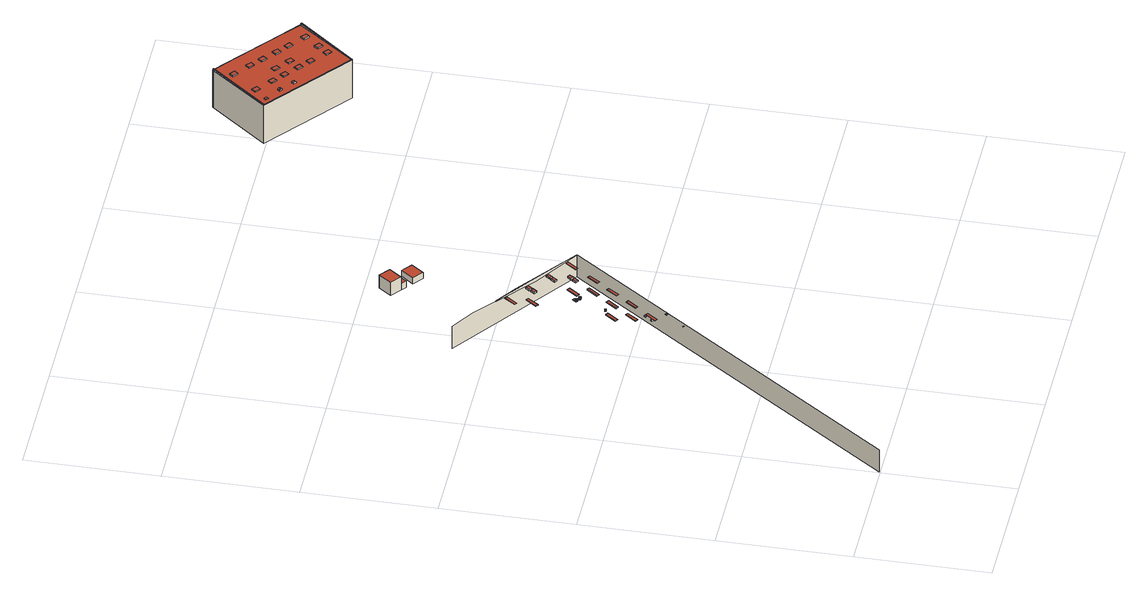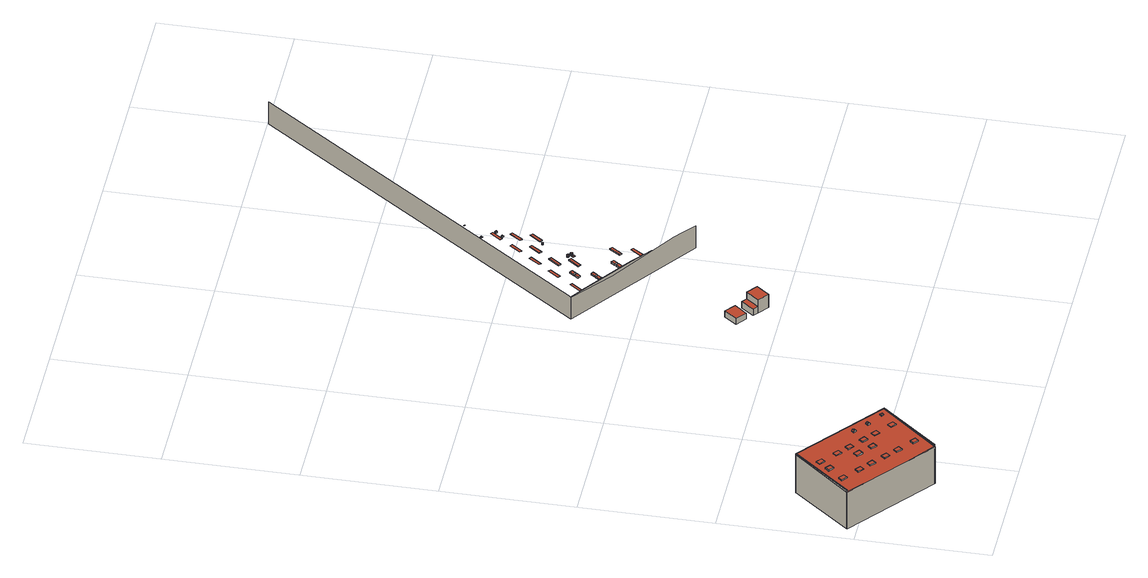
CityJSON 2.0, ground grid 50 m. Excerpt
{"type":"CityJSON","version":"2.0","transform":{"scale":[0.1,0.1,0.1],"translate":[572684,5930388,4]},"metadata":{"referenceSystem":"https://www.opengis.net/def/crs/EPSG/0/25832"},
"CityObjects":{
"building1":{"type":"Building","attributes":{"Grundfläche 2D":"14176.517365","Grundhöhe NN":"4.677"},"children":["building1-1","building1-2","building1-3","building1-4","building1-5","building1-6","building1-7","building1-8","building1-9","building1-10","building1-11","building1-12","building1-13","building1-14","building1-15","building1-16","building1-17","building1-18","building1-19","building1-20","building1-21","building1-22","building1-23","building1-24","building1-25","building1-26","building1-27"],"geometry":[{"type":"MultiSurface","lod":"3","boundaries":[[[0,1,2,3,4,5]],[[6,7,8,9,10,0,5,11]]],"semantics":{"surfaces":[{"type":"WallSurface"}],"values":[0,0]}}]},
"building1-1":{"type":"BuildingInstallation","parents":["building1"],"geometry":[{"type":"MultiSurface","lod":"3","boundaries":[[[12,13,14,15]],[[12,15,16,17]],[[14,13,18,19]],[[16,15,14,19]],[[13,12,17,18]]],"semantics":{"surfaces":[{"type":"RoofSurface"},{"type":"WallSurface"}],"values":[0,1,1,1,1]}}]},
"building1-2":{"type":"BuildingInstallation","parents":["building1"],"geometry":[{"type":"MultiSurface","lod":"3","boundaries":[[[20,21,22,23]],[[23,22,24,25]],[[20,23,25,26]],[[21,20,26,27]],[[22,21,27,24]]],"semantics":{"surfaces":[{"type":"RoofSurface"},{"type":"WallSurface"}],"values":[0,1,1,1,1]}}]},
"building1-3":{"type":"BuildingInstallation","parents":["building1"],"geometry":[{"type":"MultiSurface","lod":"3","boundaries":[[[28,29,30,31]],[[32,29,28]],[[32,33,30,29]],[[33,31,30]]],"semantics":{"surfaces":[{"type":"RoofSurface"},{"type":"WallSurface"}],"values":[0,1,1,1]}}]},
"building1-4":{"type":"BuildingInstallation","parents":["building1"],"geometry":[{"type":"MultiSurface","lod":"3","boundaries":[[[34,35,36,37]],[[37,36,38,39]],[[34,37,39,40]],[[35,34,40,41]],[[36,35,41,38]]],"semantics":{"surfaces":[{"type":"RoofSurface"},{"type":"WallSurface"}],"values":[0,1,1,1,1]}}]},
"building1-5":{"type":"BuildingInstallation","parents":["building1"],"geometry":[{"type":"MultiSurface","lod":"3","boundaries":[[[42,43,44,45]],[[45,44,46,47]],[[42,45,47,48]],[[43,42,48,49]],[[44,43,49,46]]],"semantics":{"surfaces":[{"type":"RoofSurface"},{"type":"WallSurface"}],"values":[0,1,1,1,1]}}]},
"building1-6":{"type":"BuildingInstallation","parents":["building1"],"geometry":[{"type":"MultiSurface","lod":"3","boundaries":[[[50,51,52,53]],[[53,52,54,55]],[[50,53,55,56]],[[51,50,56,57]],[[52,51,57,54]]],"semantics":{"surfaces":[{"type":"RoofSurface"},{"type":"WallSurface"}],"values":[0,1,1,1,1]}}]},
"building1-7":{"type":"BuildingInstallation","parents":["building1"],"geometry":[{"type":"MultiSurface","lod":"3","boundaries":[[[58,59,60,61]],[[61,60,62,63]],[[58,61,63,64]],[[59,58,64,65]],[[60,59,65,62]]],"semantics":{"surfaces":[{"type":"RoofSurface"},{"type":"WallSurface"}],"values":[0,1,1,1,1]}}]},
"building1-8":{"type":"BuildingInstallation","parents":["building1"],"geometry":[{"type":"MultiSurface","lod":"3","boundaries":[[[66,67,68,69,70,71,72,73,74,75,76,77,78,79,80,81,82,83,84]],[[85,86,68,67]],[[87,85,67,66]],[[86,88,69,68]],[[88,89,70,69]],[[89,90,71,70]],[[90,91,72,71]],[[91,92,73,72]],[[92,93,74,73]],[[93,94,75,74]],[[94,95,76,75]],[[95,96,77,76]],[[96,97,78,77]],[[97,98,79,78]],[[98,99,80,79]],[[99,100,81,80]],[[100,101,82,81]],[[101,102,83,82]],[[102,103,84,83]],[[103,87,66,84]]],"semantics":{"surfaces":[{"type":"RoofSurface"},{"type":"WallSurface"}],"values":[0,1,1,1,1,1,1,1,1,1,1,1,1,1,1,1,1,1,1,1]}}]},
"building1-9":{"type":"BuildingInstallation","parents":["building1"],"geometry":[{"type":"MultiSurface","lod":"3","boundaries":[[[104,105,106,107]],[[107,106,108,109]],[[109,110,104,107]],[[105,104,110,111]],[[111,108,106,105]]],"semantics":{"surfaces":[{"type":"RoofSurface"},{"type":"WallSurface"}],"values":[0,1,1,1,1]}}]},
"building1-10":{"type":"BuildingInstallation","parents":["building1"],"geometry":[{"type":"MultiSurface","lod":"3","boundaries":[[[112,113,114,115]],[[115,114,116,117]],[[112,115,117,118]],[[113,112,118,119]],[[114,113,119,116]]],"semantics":{"surfaces":[{"type":"RoofSurface"},{"type":"WallSurface"}],"values":[0,1,1,1,1]}}]},
"building1-11":{"type":"BuildingInstallation","parents":["building1"],"geometry":[{"type":"MultiSurface","lod":"3","boundaries":[[[120,121,122,123,124,125,126,127,128,129,130,131,132,133,134,135,136,137,138,139,140,141,142,143,144]],[[122,121,145,146]],[[120,144,147,148]],[[120,148,149]],[[121,120,149,145]],[[123,122,146,150]],[[124,123,150,151]],[[125,124,151,152]],[[126,125,152,153]],[[127,126,153,154]],[[128,127,154,155]],[[129,128,155,156]],[[130,129,156,157]],[[131,130,157,158]],[[132,131,158,159]],[[133,132,159,160]],[[134,133,160,161]],[[135,134,161,162]],[[136,135,162,163]],[[137,136,163,164]],[[138,137,164,165]],[[139,138,165,166]],[[140,139,166,167]],[[141,140,167,168]],[[142,141,168,169]],[[143,142,169,170]],[[144,143,170,147]]],"semantics":{"surfaces":[{"type":"RoofSurface"},{"type":"WallSurface"}],"values":[0,1,1,1,1,1,1,1,1,1,1,1,1,1,1,1,1,1,1,1,1,1,1,1,1,1,1]}}]},
"building1-12":{"type":"BuildingInstallation","parents":["building1"],"geometry":[{"type":"MultiSurface","lod":"3","boundaries":[[[171,172,173,174]],[[174,173,175,176]],[[171,174,176,177]],[[172,171,177,178]],[[173,172,178,175]]],"semantics":{"surfaces":[{"type":"RoofSurface"},{"type":"WallSurface"}],"values":[0,1,1,1,1]}}]},
"building1-13":{"type":"BuildingInstallation","parents":["building1"],"geometry":[{"type":"MultiSurface","lod":"3","boundaries":[[[179,180,181,182,183]],[[184,185,181,180]],[[185,186,187,183,182,181]],[[187,188,179,183]],[[188,184,180,179]]],"semantics":{"surfaces":[{"type":"RoofSurface"},{"type":"WallSurface"}],"values":[0,1,1,1,1]}}]},
"building1-14":{"type":"BuildingInstallation","parents":["building1"],"geometry":[{"type":"MultiSurface","lod":"3","boundaries":[[[189,190,191,192,193,194,195,196,197,198,199,200,201,202,203,204,205,206,207,208,209]],[[191,190,210,211]],[[189,209,212,213]],[[190,189,213,210]],[[192,191,211,214]],[[193,192,214,215]],[[194,193,215,216]],[[195,194,216,217]],[[196,195,217,218]],[[196,218,219]],[[197,196,219,220]],[[198,197,220,221]],[[199,198,221,222]],[[200,199,222,223]],[[201,200,223,224]],[[202,201,224,225]],[[203,202,225,226]],[[204,203,226,227]],[[205,204,227,228]],[[205,228,229]],[[206,205,229,230]],[[207,206,230,231]],[[208,207,231,232]],[[209,208,232,212]]],"semantics":{"surfaces":[{"type":"RoofSurface"},{"type":"WallSurface"}],"values":[0,1,1,1,1,1,1,1,1,1,1,1,1,1,1,1,1,1,1,1,1,1,1,1]}}]},
"building1-15":{"type":"BuildingInstallation","parents":["building1"],"geometry":[{"type":"MultiSurface","lod":"3","boundaries":[[[233,234,235,236]],[[236,235,237,238]],[[238,239,233,236]],[[234,233,239,240]],[[240,237,235,234]]],"semantics":{"surfaces":[{"type":"RoofSurface"},{"type":"WallSurface"}],"values":[0,1,1,1,1]}}]},
"building1-16":{"type":"BuildingInstallation","parents":["building1"],"geometry":[{"type":"MultiSurface","lod":"3","boundaries":[[[241,242,243,244]],[[241,244,245]],[[242,241,245,246]],[[242,246,243]]],"semantics":{"surfaces":[{"type":"RoofSurface"},{"type":"WallSurface"}],"values":[0,1,1,1]}}]},
"building1-17":{"type":"BuildingInstallation","parents":["building1"],"geometry":[{"type":"MultiSurface","lod":"3","boundaries":[[[247,248,249,250]],[[251,252,250,249]],[[252,253,247,250]],[[248,247,253,254]],[[248,254,251,249]]],"semantics":{"surfaces":[{"type":"RoofSurface"},{"type":"WallSurface"}],"values":[0,1,1,1,1]}}]},
"building1-18":{"type":"BuildingInstallation","parents":["building1"],"geometry":[{"type":"MultiSurface","lod":"3","boundaries":[[[255,256,257,258]],[[258,257,259,260]],[[255,258,260,261]],[[261,262,256,255]],[[262,259,257,256]]],"semantics":{"surfaces":[{"type":"RoofSurface"},{"type":"WallSurface"}],"values":[0,1,1,1,1]}}]},
"building1-19":{"type":"BuildingInstallation","parents":["building1"],"geometry":[{"type":"MultiSurface","lod":"3","boundaries":[[[263,264,265,266]],[[265,264,267,268]],[[266,265,268,269]],[[263,266,269,270]],[[264,263,270,267]]],"semantics":{"surfaces":[{"type":"RoofSurface"},{"type":"WallSurface"}],"values":[0,1,1,1,1]}}]},
"building1-20":{"type":"BuildingInstallation","parents":["building1"],"geometry":[{"type":"MultiSurface","lod":"3","boundaries":[[[271,272,273,274,275]],[[273,272,276,277]],[[274,273,277,278]],[[275,274,278,279]],[[271,275,279,280]],[[272,271,280,276]]],"semantics":{"surfaces":[{"type":"RoofSurface"},{"type":"WallSurface"}],"values":[0,1,1,1,1,1]}}]},
"building1-21":{"type":"BuildingInstallation","parents":["building1"],"geometry":[{"type":"MultiSurface","lod":"3","boundaries":[[[281,282,283,284]],[[281,284,285]],[[282,281,285,286]],[[282,286,283]]],"semantics":{"surfaces":[{"type":"RoofSurface"},{"type":"WallSurface"}],"values":[0,1,1,1]}}]},
"building1-22":{"type":"BuildingInstallation","parents":["building1"],"geometry":[{"type":"MultiSurface","lod":"3","boundaries":[[[287,288,289,290]],[[289,288,291,292]],[[290,289,292,293]],[[287,290,293,294]],[[288,287,294,291]]],"semantics":{"surfaces":[{"type":"RoofSurface"},{"type":"WallSurface"}],"values":[0,1,1,1,1]}}]},
"building1-23":{"type":"BuildingInstallation","parents":["building1"],"geometry":[{"type":"MultiSurface","lod":"3","boundaries":[[[295,296,297,298]],[[298,297,299,300]],[[295,298,300,301]],[[296,295,301,302]],[[297,296,302,299]]],"semantics":{"surfaces":[{"type":"RoofSurface"},{"type":"WallSurface"}],"values":[0,1,1,1,1]}}]},
"building1-24":{"type":"BuildingInstallation","parents":["building1"],"geometry":[{"type":"MultiSurface","lod":"3","boundaries":[[[303,304,305,306,307]],[[305,304,308,309]],[[306,305,309,310]],[[307,306,310,311]],[[308,304,303,307,311,312]]],"semantics":{"surfaces":[{"type":"RoofSurface"},{"type":"WallSurface"}],"values":[0,1,1,1,1]}}]},
"building1-25":{"type":"BuildingInstallation","parents":["building1"],"geometry":[{"type":"MultiSurface","lod":"3","boundaries":[[[313,314,315,316,317,318]],[[314,319,320,321,322,315]],[[1,0,313,318]],[[313,0,10,9,319,314]],[[9,323,320,319]],[[317,316,315,322,321,320,323,324,1,318]]],"semantics":{"surfaces":[{"type":"RoofSurface"},{"type":"WallSurface"}],"values":[0,0,1,1,1,1]}}]},
"building1-26":{"type":"BuildingInstallation","parents":["building1"],"geometry":[{"type":"MultiSurface","lod":"3","boundaries":[[[325,326,327,328]],[[326,325,329,330]],[[327,326,330,331]],[[328,327,331,332]],[[329,325,328,332]]],"semantics":{"surfaces":[{"type":"RoofSurface"},{"type":"WallSurface"}],"values":[0,1,1,1,1]}}]},
"building1-27":{"type":"BuildingInstallation","parents":["building1"],"geometry":[{"type":"MultiSurface","lod":"3","boundaries":[[[333,334,335,336]],[[333,336,337]],[[334,333,337,338]],[[334,338,335]]],"semantics":{"surfaces":[{"type":"RoofSurface"},{"type":"WallSurface"}],"values":[0,1,1,1]}}]},
"building2":{"type":"Building","attributes":{"Grundfläche 2D":"29.331473","Grundhöhe NN":"4.856"},"geometry":[{"type":"Solid","lod":"3","boundaries":[[[[339,340,341,342]],[[343,344,342,341]],[[344,345,339,342]],[[345,346,340,339]],[[346,343,341,340]],[[346,345,344,343]]]],"semantics":{"surfaces":[{"type":"RoofSurface"},{"type":"WallSurface"},{"type":"GroundSurface"}],"values":[[0,1,1,1,1,2]]}}]},
"building3":{"type":"Building","attributes":{"Grundfläche 2D":"14.842572","Grundhöhe NN":"4.891"},"geometry":[{"type":"Solid","lod":"3","boundaries":[[[[347,348,349,350]],[[346,345,350,349]],[[345,351,347,350]],[[351,352,348,347]],[[352,346,349,348]],[[352,351,345,346]]]],"semantics":{"surfaces":[{"type":"RoofSurface"},{"type":"WallSurface"},{"type":"GroundSurface"}],"values":[[0,1,1,1,1,2]]}}]},
"building4":{"type":"Building","attributes":{"Grundfläche 2D":"29.212760","Grundhöhe NN":"4.855"},"geometry":[{"type":"Solid","lod":"3","boundaries":[[[[353,354,355,356]],[[357,358,356,355]],[[358,359,353,356]],[[359,360,354,353]],[[360,357,355,354]],[[360,359,358,357]]]],"semantics":{"surfaces":[{"type":"RoofSurface"},{"type":"WallSurface"},{"type":"GroundSurface"}],"values":[[0,1,1,1,1,2]]}}]},
"building5":{"type":"Building","attributes":{"Grundfläche 2D":"1161.821267","Grundhöhe NN":"5.974"},"children":["building5-1","building5-2","building5-3","building5-4","building5-5","building5-6","building5-7","building5-8","building5-9","building5-10","building5-11","building5-12","building5-13","building5-14","building5-15","building5-16","building5-17","building5-18"],"geometry":[{"type":"Solid","lod":"3","boundaries":[[[[361,362,363,364,365,366,367,368,369]],[[370,371,372,373]],[[371,370,374,375,376,377]],[[377,376,378,379]],[[380,381,366,365]],[[381,382,367,366]],[[382,378,368,367]],[[378,376,369,368]],[[361,369,376,375]],[[375,374,362,361]],[[363,362,374,370]],[[370,373,380,365,364,363]],[[380,373,383,384]],[[381,380,384,385]],[[373,372,386,383]],[[382,381,385,387]],[[378,382,387,388]],[[379,378,388,389]],[[372,371,377,379,389,386]],[[383,386,389,388,387,385,384]]]],"semantics":{"surfaces":[{"type":"RoofSurface"},{"type":"WallSurface"},{"type":"GroundSurface"}],"values":[[0,0,0,0,1,1,1,1,1,1,1,1,1,1,1,1,1,1,1,2]]}}]},
"building5-1":{"type":"BuildingInstallation","parents":["building5"],"geometry":[{"type":"MultiSurface","lod":"3","boundaries":[[[390,391,392,393]],[[393,392,394,395]],[[390,393,395,396]],[[391,390,396,397]],[[392,391,397,394]]],"semantics":{"surfaces":[{"type":"RoofSurface"},{"type":"WallSurface"}],"values":[0,1,1,1,1]}}]},
"building5-2":{"type":"BuildingInstallation","parents":["building5"],"geometry":[{"type":"MultiSurface","lod":"3","boundaries":[[[398,399,400,401]],[[401,400,402,403]],[[398,401,403,404]],[[399,398,404,405]],[[400,399,405,402]]],"semantics":{"surfaces":[{"type":"RoofSurface"},{"type":"WallSurface"}],"values":[0,1,1,1,1]}}]},
"building5-3":{"type":"BuildingInstallation","parents":["building5"],"geometry":[{"type":"MultiSurface","lod":"3","boundaries":[[[406,407,408,409]],[[409,408,410,411]],[[406,409,411,412]],[[407,406,412,413]],[[408,407,413,410]]],"semantics":{"surfaces":[{"type":"RoofSurface"},{"type":"WallSurface"}],"values":[0,1,1,1,1]}}]},
"building5-4":{"type":"BuildingInstallation","parents":["building5"],"geometry":[{"type":"MultiSurface","lod":"3","boundaries":[[[414,415,416,417]],[[417,416,418,419]],[[414,417,419,420]],[[415,414,420,421]],[[416,415,421,418]]],"semantics":{"surfaces":[{"type":"RoofSurface"},{"type":"WallSurface"}],"values":[0,1,1,1,1]}}]},
"building5-5":{"type":"BuildingInstallation","parents":["building5"],"geometry":[{"type":"MultiSurface","lod":"3","boundaries":[[[422,423,424,425]],[[425,424,426,427]],[[422,425,427,428]],[[423,422,428,429]],[[424,423,429,426]]],"semantics":{"surfaces":[{"type":"RoofSurface"},{"type":"WallSurface"}],"values":[0,1,1,1,1]}}]},
"building5-6":{"type":"BuildingInstallation","parents":["building5"],"geometry":[{"type":"MultiSurface","lod":"3","boundaries":[[[430,431,432,433]],[[434,430,433,435]],[[432,436,437,435,433]],[[437,438,434,435]],[[434,438,439,431,430]],[[439,436,432,431]]],"semantics":{"surfaces":[{"type":"RoofSurface"},{"type":"WallSurface"}],"values":[0,0,1,1,1,1]}}]},
"building5-7":{"type":"BuildingInstallation","parents":["building5"],"geometry":[{"type":"MultiSurface","lod":"3","boundaries":[[[440,441,442,443]],[[443,442,444,445]],[[440,443,445,446]],[[441,440,446,447]],[[442,441,447,444]]],"semantics":{"surfaces":[{"type":"RoofSurface"},{"type":"WallSurface"}],"values":[0,1,1,1,1]}}]},
"building5-8":{"type":"BuildingInstallation","parents":["building5"],"geometry":[{"type":"MultiSurface","lod":"3","boundaries":[[[448,449,450,451]],[[452,453,451,450]],[[448,451,453,454]],[[454,455,449,448]],[[450,449,455,452]]],"semantics":{"surfaces":[{"type":"RoofSurface"},{"type":"WallSurface"}],"values":[0,1,1,1,1]}}]},
"building5-9":{"type":"BuildingInstallation","parents":["building5"],"geometry":[{"type":"MultiSurface","lod":"3","boundaries":[[[456,457,458,459]],[[460,461,459,458]],[[461,462,456,459]],[[457,456,462,463]],[[458,457,463,460]]],"semantics":{"surfaces":[{"type":"RoofSurface"},{"type":"WallSurface"}],"values":[0,1,1,1,1]}}]},
"building5-10":{"type":"BuildingInstallation","parents":["building5"],"geometry":[{"type":"MultiSurface","lod":"3","boundaries":[[[464,465,466,467]],[[468,469,467,466]],[[464,467,469,470]],[[465,464,470,471]],[[471,468,466,465]]],"semantics":{"surfaces":[{"type":"RoofSurface"},{"type":"WallSurface"}],"values":[0,1,1,1,1]}}]},
"building5-11":{"type":"BuildingInstallation","parents":["building5"],"geometry":[{"type":"MultiSurface","lod":"3","boundaries":[[[472,473,474,475]],[[475,474,476,477]],[[472,475,477,478]],[[473,472,478,479]],[[474,473,479,476]]],"semantics":{"surfaces":[{"type":"RoofSurface"},{"type":"WallSurface"}],"values":[0,1,1,1,1]}}]},
"building5-12":{"type":"BuildingInstallation","parents":["building5"],"geometry":[{"type":"MultiSurface","lod":"3","boundaries":[[[480,481,482,483]],[[484,485,483,482]],[[480,483,485,486]],[[486,487,481,480]],[[482,481,487,484]]],"semantics":{"surfaces":[{"type":"RoofSurface"},{"type":"WallSurface"}],"values":[0,1,1,1,1]}}]},
"building5-13":{"type":"BuildingInstallation","parents":["building5"],"geometry":[{"type":"MultiSurface","lod":"3","boundaries":[[[488,489,490,491]],[[491,490,492,493]],[[488,491,493,494]],[[489,488,494,495]],[[490,489,495,492]]],"semantics":{"surfaces":[{"type":"RoofSurface"},{"type":"WallSurface"}],"values":[0,1,1,1,1]}}]},
"building5-14":{"type":"BuildingInstallation","parents":["building5"],"geometry":[{"type":"MultiSurface","lod":"3","boundaries":[[[496,497,498,499]],[[499,498,500,501]],[[496,499,501,502]],[[497,496,502,503]],[[498,497,503,500]]],"semantics":{"surfaces":[{"type":"RoofSurface"},{"type":"WallSurface"}],"values":[0,1,1,1,1]}}]},
"building5-15":{"type":"BuildingInstallation","parents":["building5"],"geometry":[{"type":"MultiSurface","lod":"3","boundaries":[[[504,505,506,507]],[[507,506,508,509]],[[504,507,509,510]],[[505,504,510,511]],[[506,505,511,508]]],"semantics":{"surfaces":[{"type":"RoofSurface"},{"type":"WallSurface"}],"values":[0,1,1,1,1]}}]},
"building5-16":{"type":"BuildingInstallation","parents":["building5"],"geometry":[{"type":"MultiSurface","lod":"3","boundaries":[[[512,513,514,515]],[[515,514,516,517]],[[512,515,517,518]],[[513,512,518,519]],[[514,513,519,516]]],"semantics":{"surfaces":[{"type":"RoofSurface"},{"type":"WallSurface"}],"values":[0,1,1,1,1]}}]},
"building5-17":{"type":"BuildingInstallation","parents":["building5"],"geometry":[{"type":"MultiSurface","lod":"3","boundaries":[[[520,521,522]],[[522,521,523]],[[524,523,521]],[[525,523,524]],[[526,527,520,522]],[[527,528,529,524,521,520]],[[529,530,525,524]],[[525,530,526,522,523]]],"semantics":{"surfaces":[{"type":"RoofSurface"},{"type":"WallSurface"}],"values":[0,0,0,0,1,1,1,1]}}]},
"building5-18":{"type":"BuildingInstallation","parents":["building5"],"geometry":[{"type":"MultiSurface","lod":"3","boundaries":[[[531,532,533,534]],[[534,533,535,536]],[[531,534,536,537]],[[532,531,537,538]],[[533,532,538,535]]],"semantics":{"surfaces":[{"type":"RoofSurface"},{"type":"WallSurface"}],"values":[0,1,1,1,1]}}]}
},
"vertices":[
[924,1273,105],[923,1272,105],[6,6,105],[6,6,7],[923,1272,7],[924,1273,7],[431,1629,105],[484,1591,109],[516,1568,111],[604,1504,105],[760,1391,94],[431,1629,7],
[587,823,106],[584,825,106],[582,823,106],[585,821,106],[585,821,105],[587,823,105],[584,825,105],[582,823,105],
[596,939,108],[601,936,108],[604,941,108],[600,944,108],[604,941,102],[600,944,102],[596,939,102],[601,936,102],
[639,963,103],[631,969,103],[601,928,103],[609,922,103],[631,969,102],[601,928,102],
[642,891,108],[645,896,108],[641,899,108],[637,894,108],[641,899,105],[637,894,105],[642,891,105],[645,896,105],
[621,962,107],[625,967,107],[619,971,107],[616,966,107],[619,971,102],[616,966,102],[621,962,102],[625,967,102],
[619,1038,102],[589,997,102],[598,991,102],[627,1032,102],[598,991,100],[627,1032,100],[619,1038,99],[589,997,99],
[609,1108,100],[579,1068,100],[587,1061,100],[617,1102,100],[587,1061,97],[617,1102,97],[609,1108,97],[579,1068,97],
[631,1116,105],[630,1116,105],[629,1116,105],[628,1116,105],[628,1115,105],[628,1114,105],[628,1113,105],[628,1112,105],[628,1111,105],[629,1111,105],[630,1111,105],[631,1111,105],[632,1111,105],[632,1112,105],[633,1112,105],[633,1113,105],[633,1114,105],[633,1115,105],[632,1116,105],[630,1116,97],[629,1116,97],[631,1116,97],[628,1116,97],[628,1115,97],[628,1114,97],[628,1113,97],[628,1112,97],[628,1111,97],[629,1111,97],[630,1111,98],[631,1111,98],[632,1111,98],[632,1112,98],[633,1112,98],[633,1113,98],[633,1114,98],[633,1115,98],[632,1116,97],
[689,1050,104],[659,1010,104],[668,1004,104],[697,1044,104],[668,1004,103],[697,1044,103],[689,1050,102],[659,1010,102],
[678,1119,102],[649,1079,102],[657,1073,102],[687,1113,102],[657,1073,100],[687,1113,100],[678,1119,99],[649,1079,99],
[671,1230,105],[670,1230,105],[669,1230,105],[668,1229,105],[667,1228,105],[667,1227,105],[667,1226,105],[667,1225,105],[667,1224,105],[668,1224,105],[668,1223,105],[669,1223,105],[670,1222,105],[671,1222,105],[671,1223,105],[672,1223,105],[673,1223,105],[673,1224,105],[674,1224,105],[674,1225,105],[674,1226,105],[674,1227,105],[674,1228,105],[673,1229,105],[672,1230,105],[670,1230,95],[669,1230,95],[672,1230,96],[671,1230,96],[671,1230,95],[668,1229,95],[667,1228,95],[667,1227,95],[667,1226,95],[667,1225,95],[667,1224,96],[668,1224,96],[668,1223,96],[669,1223,96],[670,1222,96],[671,1222,96],[671,1223,96],[672,1223,96],[673,1223,96],[673,1224,96],[674,1224,96],[674,1225,96],[674,1226,96],[674,1227,96],[674,1228,96],[673,1229,96],
[637,1401,103],[607,1361,103],[616,1354,103],[645,1395,103],[616,1354,99],[645,1395,99],[637,1401,100],[607,1361,100],
[683,1234,98],[675,1240,98],[671,1234,98],[671,1233,98],[679,1228,98],[675,1240,95],[671,1234,95],[671,1233,95],[679,1228,96],[683,1234,96],
[685,1213,106],[686,1213,106],[687,1214,106],[687,1215,106],[687,1216,106],[687,1217,106],[686,1218,106],[685,1219,106],[684,1219,106],[683,1219,106],[682,1219,106],[681,1218,106],[680,1217,106],[680,1216,106],[680,1215,106],[680,1214,106],[681,1213,106],[682,1212,106],[683,1212,106],[684,1212,106],[685,1212,106],[686,1213,97],[687,1214,97],[685,1212,97],[685,1213,97],[687,1215,97],[687,1216,97],[687,1217,97],[686,1218,97],[685,1219,97],[685,1219,96],[684,1219,96],[683,1219,96],[682,1219,96],[681,1218,96],[680,1217,96],[680,1216,96],[680,1215,96],[680,1214,96],[681,1213,96],[681,1213,97],[682,1212,97],[683,1212,97],[684,1212,97],
[630,1477,104],[600,1436,104],[608,1430,104],[638,1470,104],[608,1430,102],[638,1470,102],[630,1477,103],[600,1436,103],
[748,1131,103],[718,1090,103],[727,1084,103],[756,1125,103],[748,1131,102],[718,1090,102],
[737,1200,103],[707,1160,103],[715,1153,103],[745,1194,103],[715,1153,100],[745,1194,100],[737,1200,99],[707,1160,99],
[726,1269,101],[696,1229,101],[705,1223,101],[734,1263,101],[705,1223,97],[734,1263,97],[726,1269,97],[696,1229,97],
[682,1381,104],[692,1374,104],[703,1389,104],[693,1396,104],[692,1374,97],[703,1389,97],[693,1396,97],[682,1381,97],
[706,1394,104],[707,1394,104],[717,1409,104],[708,1416,104],[697,1401,104],[707,1394,97],[717,1409,97],[708,1416,97],[697,1401,97],[706,1394,97],
[807,1211,103],[778,1171,103],[786,1164,103],[816,1205,103],[807,1211,102],[778,1171,102],
[770,1248,105],[779,1240,105],[790,1255,105],[780,1262,105],[779,1240,100],[790,1255,100],[780,1262,99],[770,1248,99],
[773,1338,103],[763,1322,103],[772,1316,103],[783,1331,103],[772,1316,97],[783,1331,97],[773,1338,97],[763,1322,97],
[784,1267,105],[794,1260,105],[804,1275,105],[795,1282,105],[784,1268,105],[794,1260,100],[804,1275,100],[795,1282,99],[784,1268,99],[784,1267,99],
[924,1273,106],[685,1446,110],[683,1444,110],[875,1306,107],[884,1300,107],[923,1272,106],[604,1504,106],[603,1502,106],[633,1481,108],[641,1475,108],[603,1502,105],[759,1390,94],
[787,1336,103],[797,1351,103],[787,1358,103],[777,1343,103],[787,1336,97],[797,1351,97],[787,1358,97],[777,1343,97],
[872,1301,103],[842,1261,103],[850,1255,103],[880,1295,103],[872,1301,102],[842,1261,102],
[728,1870,67],[765,1918,67],[727,1948,67],[690,1900,67],[727,1948,9],[690,1900,9],[728,1870,9],[765,1918,9],
[748,1855,37],[785,1903,37],[765,1918,37],[728,1870,37],[748,1855,9],[785,1903,9],
[810,1806,35],[847,1854,35],[809,1884,35],[772,1836,35],[809,1884,9],[772,1836,9],[810,1806,9],[847,1854,9],
[1784,2251,192],[1466,2506,192],[1641,2722,192],[1639,2723,192],[1638,2723,192],[1464,2506,192],[1785,2248,192],[1959,2465,192],[1957,2467,192],[1641,2722,184],[1743,2643,184],[1641,2725,184],[1639,2723,184],[1466,2506,190],[1784,2251,190],[1957,2467,184],[1843,2563,184],[1959,2465,184],[1961,2468,184],[1638,2723,184],[1464,2506,190],[1785,2248,190],[1639,2723,20],[1638,2723,20],[1464,2506,20],[1641,2725,20],[1785,2248,20],[1959,2465,20],[1961,2468,20],
[1624,2661,190],[1612,2647,190],[1631,2632,190],[1642,2646,190],[1631,2632,186],[1642,2646,186],[1624,2661,186],[1612,2647,186],
[1684,2613,190],[1672,2599,190],[1691,2584,190],[1702,2598,190],[1691,2584,186],[1702,2598,186],[1684,2613,186],[1672,2599,186],
[1734,2480,192],[1722,2466,192],[1741,2450,192],[1753,2465,192],[1741,2450,188],[1753,2465,187],[1734,2480,187],[1722,2466,188],
[1747,2407,192],[1736,2393,192],[1755,2378,192],[1766,2392,192],[1755,2378,188],[1766,2392,188],[1747,2407,188],[1736,2393,188],
[1608,2518,192],[1596,2504,192],[1615,2489,192],[1626,2503,192],[1615,2489,189],[1626,2503,188],[1608,2518,188],[1596,2504,189],
[1618,2430,198],[1614,2434,194],[1607,2426,194],[1612,2422,198],[1623,2427,194],[1616,2419,194],[1607,2426,190],[1616,2419,190],[1623,2427,189],[1614,2434,189],
[1683,2521,191],[1671,2507,191],[1690,2492,191],[1701,2506,191],[1690,2492,188],[1701,2506,187],[1683,2521,187],[1671,2507,188],
[1823,2501,190],[1812,2487,190],[1831,2472,190],[1842,2486,190],[1831,2472,186],[1842,2486,186],[1823,2501,186],[1812,2487,186],
[1807,2358,192],[1796,2344,192],[1815,2329,192],[1826,2343,192],[1815,2329,188],[1826,2343,188],[1807,2358,188],[1796,2344,188],
[1502,2513,194],[1496,2505,194],[1504,2499,194],[1510,2506,194],[1504,2499,190],[1510,2506,190],[1502,2513,190],[1496,2505,190],
[1703,2442,192],[1692,2428,192],[1711,2413,192],[1722,2427,192],[1711,2413,188],[1722,2427,188],[1703,2442,188],[1692,2428,188],
[1548,2566,192],[1536,2552,192],[1555,2537,192],[1566,2551,192],[1555,2537,189],[1566,2551,188],[1548,2566,188],[1536,2552,188],
[1779,2536,190],[1768,2522,190],[1786,2507,190],[1798,2521,190],[1786,2507,186],[1798,2521,186],[1779,2536,186],[1768,2522,186],
[1838,2396,192],[1827,2382,192],[1845,2367,192],[1857,2381,192],[1845,2367,187],[1857,2381,187],[1838,2396,187],[1827,2382,188],
[1728,2577,190],[1717,2563,190],[1735,2548,190],[1747,2562,190],[1735,2548,186],[1747,2562,186],[1728,2577,186],[1717,2563,186],
[1652,2483,192],[1641,2469,192],[1660,2454,192],[1671,2468,192],[1660,2454,188],[1671,2468,188],[1652,2483,188],[1641,2469,188],
[1572,2468,194],[1567,2471,198],[1565,2460,194],[1560,2463,198],[1563,2475,194],[1556,2467,194],[1565,2460,190],[1572,2468,189],[1567,2471,189],[1563,2475,189],[1556,2467,190],
[1883,2453,191],[1872,2439,191],[1891,2424,191],[1902,2438,191],[1891,2424,186],[1902,2438,186],[1883,2453,186],[1872,2439,186]
]}
